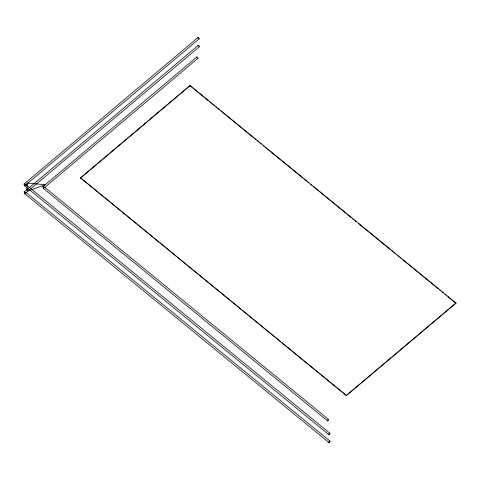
<?xml version="1.0" encoding="UTF-8"?>
<svg xmlns="http://www.w3.org/2000/svg" width="480" height="480" viewBox="0 0 480 480"><rect width="100%" height="100%" fill="white"/><g stroke="black" fill="none" stroke-linecap="round" stroke-linejoin="round"><path stroke-width="0.72" d="M27.678 187.926L27.504 190.32L26.856 190.104L27.168 189.648M27.822 183.168L27.75 182.892M24.078 184.002L198.03 37.482M25.752 184.908L199.128 38.862M24.246 191.91L198.192 45.384M25.914 192.81L29.922 189.438M31.068 188.472L199.29 46.77M42.864 186.666L196.83 56.97M45.108 187.086L197.928 58.356M80.52 177.834L190.086 85.536L455.994 303.036L346.428 395.58L80.52 177.834L346.428 395.58M80.526 178.08L190.086 85.536M346.422 395.328L455.994 303.036M27.918 191.01L45.282 184.74L27.756 183.108M27.138 183.456L27.582 183.084L27.654 186.54M190.092 85.782L208.632 100.95M209.79 101.898L211.53 103.32M212.688 104.262L213.846 105.21M215.004 106.158L216.744 107.58M217.902 108.528L219.06 109.476M220.8 110.898L256.134 139.806M257.292 140.754L259.032 142.17M260.19 143.118L261.348 144.066M263.088 145.488L264.246 146.436M265.404 147.384L266.562 148.332M267.72 149.28L303.642 178.662M304.8 179.61L306.534 181.026M307.698 181.974L308.856 182.922M310.59 184.344L311.748 185.292M312.906 186.24L345.93 213.252M347.088 214.2L351.144 217.518M352.302 218.46L354.042 219.882M355.2 220.83L356.358 221.778M358.098 223.2L390.54 249.738M391.698 250.686L393.432 252.108M394.59 253.056L395.754 254.004M397.488 255.426L398.646 256.368M399.804 257.316L400.962 258.264M402.702 259.686L438.042 288.594M439.2 289.542L440.94 290.964M442.098 291.912L443.256 292.86M444.99 294.282L446.154 295.224M447.888 296.646L456 303.282M44.574 187.17L328.518 419.418M43.506 188.574L327.444 420.828M25.794 184.506L329.85 433.212M24.72 185.91L328.782 434.616M25.956 192.414L330.018 441.114M24.888 193.818L328.944 442.524M26.706 183.78L26.754 185.856M26.778 187.242L26.838 190.008M25.248 193.314A0.888 0.342 49.9 0 1 24.228 192.342A0.888 0.342 49.9 0 1 24.732 192.066A0.888 0.342 49.9 0 1 25.404 193.224M43.89 188.484A0.888 0.354 -50.7 0 1 43.434 188.256A0.888 0.354 -50.7 0 1 44.19 187.26A0.888 0.354 -50.7 0 1 44.646 187.494M25.266 185.706A0.888 0.354 -50.7 0 1 24.642 185.64A0.888 0.354 -50.7 0 1 25.464 184.566A0.888 0.354 -50.7 0 1 25.806 185.004M43.962 188.052A0.888 0.342 49.9 0 1 42.936 187.284A0.888 0.342 49.9 0 1 43.188 186.72A0.888 0.342 49.9 0 1 44.04 187.872M196.776 57.294A0.888 0.342 49.9 0 1 197.208 57.054A0.888 0.342 49.9 0 1 197.988 58.032A0.888 0.342 49.9 0 1 197.556 58.272M25.176 185.388A0.888 0.342 49.9 0 1 24.192 184.68A0.888 0.342 49.9 0 1 24.306 184.014A0.888 0.342 49.9 0 1 25.236 185.064M197.97 37.806A0.888 0.342 49.9 0 1 198.456 37.596A0.888 0.342 49.9 0 1 199.2 38.64A0.888 0.342 49.9 0 1 198.588 38.664M25.272 193.728A0.888 0.354 -50.7 0 1 24.816 193.494A0.888 0.354 -50.7 0 1 25.572 192.504A0.888 0.354 -50.7 0 1 26.028 192.738M198.204 45.882A0.888 0.342 49.9 0 1 198.468 45.414A0.888 0.342 49.9 0 1 199.332 46.392A0.888 0.342 49.9 0 1 198.918 46.686M327.828 420.738A0.888 0.354 -50.7 0 0 328.584 419.49A0.888 0.354 -50.7 0 0 327.534 420.144A0.888 0.354 -50.7 0 0 327.828 420.738M329.166 434.526A0.888 0.354 -50.7 0 0 329.916 433.278A0.888 0.354 -50.7 0 0 328.866 433.938A0.888 0.354 -50.7 0 0 329.166 434.526M329.328 442.434A0.888 0.354 -50.7 0 0 330.084 441.186A0.888 0.354 -50.7 0 0 329.034 441.84A0.888 0.354 -50.7 0 0 329.328 442.434"/></g></svg>
